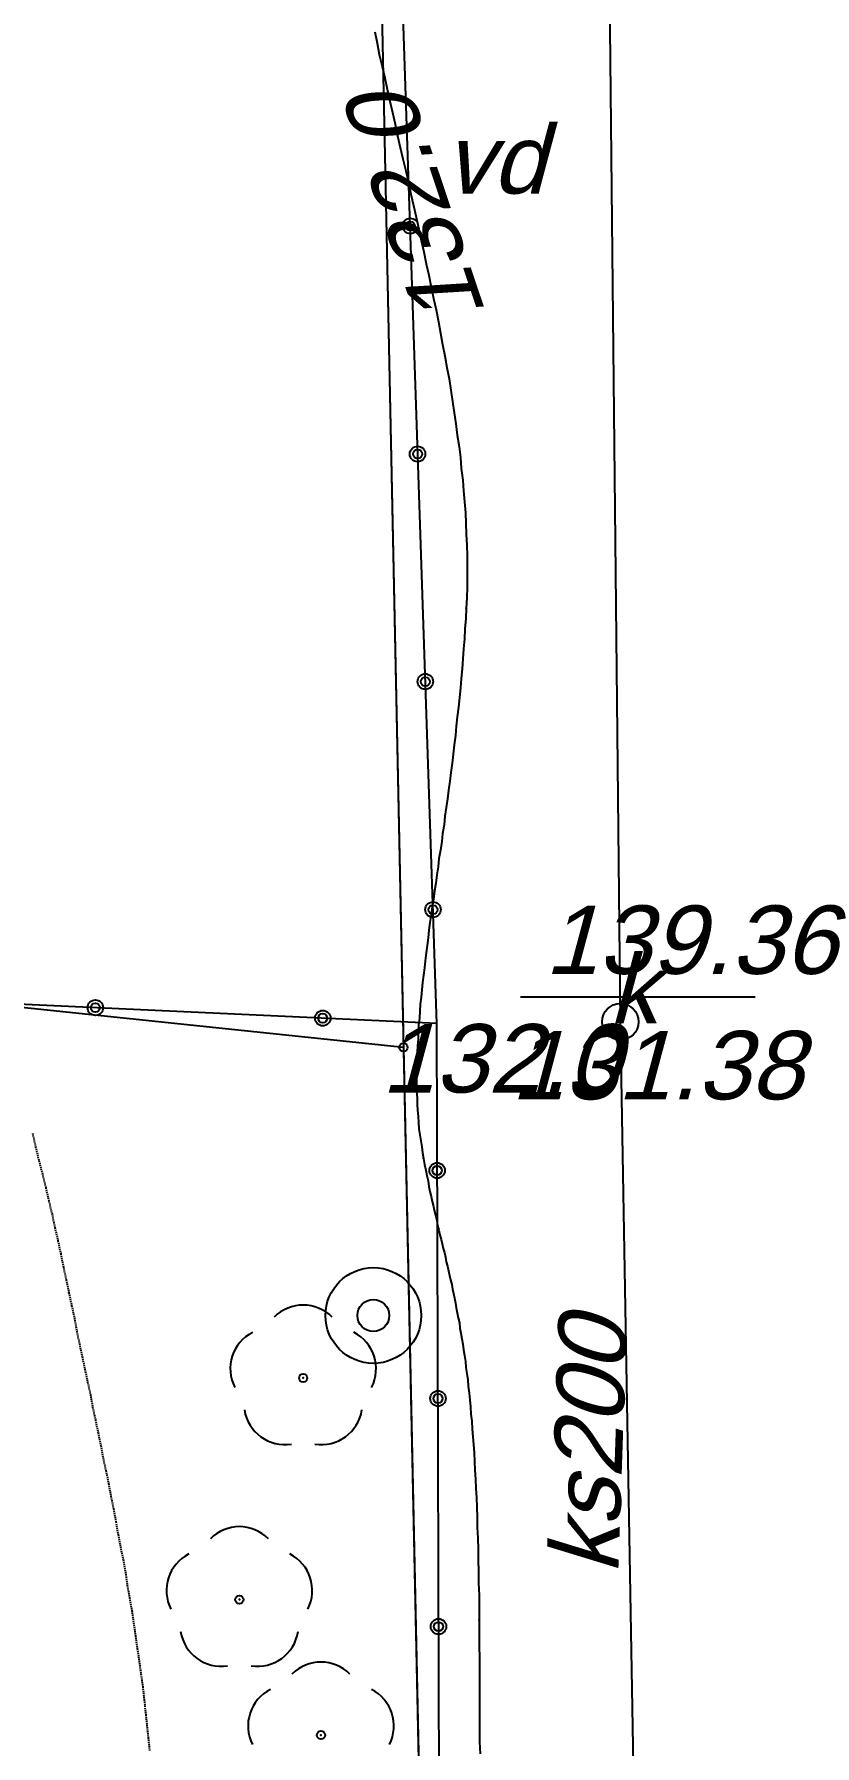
# Model space of a CAD drawing. Header units: millimetres. Extents: x -105266 to 178069, y 491 to 168574.
# Drawn here: x 23871 to 25584, y 99323 to 103076 of the extents above; entities that cross this region are included whole.
import ezdxf
from ezdxf.enums import TextEntityAlignment as Align

# ---------------------------------------------------------------- set-up
doc = ezdxf.new("R2010")
doc.units = ezdxf.units.MM
for name, pattern in [('1', [0]), ('BGT', [0]), ('GDE', [0]), ('GUZ', [1.4, 0.7, -0.7]), ('UPK', [0]), ('WRC', [0]), ('WRP', [4.5, 3, -1.5])]:
    doc.linetypes.add(name, pattern=pattern)
for name, color, linetype in [('DZIALKI', 7, 'GDE'), ('PUNKTY', 7, 'Continuous'), ('SZOPO_L_0', 171, '1'), ('SZZPZ_L_2', 90, '1'), ('UINOO_T_0', 8, 'Continuous'), ('UKKOA_T_2', 23, 'Continuous'), ('UKKOC_T_2', 14, 'Continuous'), ('UKKOO_T_2', 14, 'Continuous'), ('UKKPA_L_4', 14, '1'), ('UKKPOR_L_0', 14, 'UPK'), ('UWWPA_L_0', 5, '1'), ('UZYTKI', 90, 'GUZ'), ('WUKOS_T_4', 34, 'Continuous'), ('WUKPS_L_8', 34, '1'), ('WWROH_T_0', 23, 'Continuous'), ('WWRPH_L_0', 23, 'WRC'), ('WWRPH_L_1', 23, 'WRP')]:
    doc.layers.add(name, color=color, linetype=linetype)
doc.styles.get("Standard").update_dxf_attribs({"font": 'arial.ttf'})

# ---------------------------------------------------------------- blocks, each defined once
blk = doc.blocks.new('GRO')
at = {"linetype": 'Continuous'}
blk.add_circle((0, 0), 0.09, dxfattribs=at)

msp = doc.modelspace()

# ---------------------------------------------------------------- linework, layer by layer
at = {"layer": 'DZIALKI'}
for p, q in [((24627.92, 103392.63), (24680.92, 100854.63)), ((24680.92, 100854.63), (20440.92, 101295.63)), ((24680.92, 100854.63), (24733.92, 98347.63))]:
    msp.add_line(p, q, dxfattribs=at)
at = {"layer": 'SZOPO_L_0', "linetype": 'BGT'}
for p, q in [((24753.92, 100906.63), (24675.92, 103254.63)), ((24753.92, 100906.63), (23342.92, 100972.63)), ((24761.92, 98334.63), (24753.92, 100906.63))]:
    msp.add_line(p, q, dxfattribs=at)
for centre, radius in [((24695.92, 102655.63), 17), ((24695.92, 102655.63), 10), ((24711.92, 102155.63), 17), ((24711.92, 102155.63), 10), ((24728.92, 101656.63), 17), ((24728.92, 101656.63), 10), ((24745.92, 101156.63), 17), ((24745.92, 101156.63), 10), ((24004.92, 100941.63), 17), ((24004.92, 100941.63), 10), ((24503.92, 100918.63), 17), ((24503.92, 100918.63), 10), ((24754.92, 100584.63), 17), ((24754.92, 100584.63), 10), ((24756.92, 100084.63), 17), ((24756.92, 100084.63), 10), ((24757.92, 99584.63), 17), ((24757.92, 99584.63), 10)]:
    msp.add_circle(centre, radius, dxfattribs=at)
at = {"layer": 'SZZPZ_L_2', "linetype": '1'}
for centre in [(24460.92, 100129.63), (24320.92, 99643.63), (24499.92, 99346.63)]:
    msp.add_circle(centre, 9, dxfattribs=at)
for centre, start, end in [((24460.92, 100199.63), 45.00064, 134.99936), ((24390.92, 100149.63), 117.00064, 206.99936), ((24530.91, 100149.63), 333.00064, 62.99936), ((24420.92, 100073.63), 189.00064, 278.99936), ((24500.92, 100073.63), 261.00064, 350.99936), ((24320.92, 99713.63), 45.00064, 134.99936), ((24250.92, 99663.63), 117.00064, 206.99936), ((24390.91, 99663.63), 333.00064, 62.99936), ((24280.92, 99587.63), 189.00064, 278.99936), ((24360.92, 99587.63), 261.00064, 350.99936), ((24499.92, 99416.63), 45.00064, 134.99936), ((24429.92, 99366.63), 117.00064, 206.99936), ((24569.91, 99366.63), 333.00064, 62.99936)]:
    msp.add_arc(centre, 90, start, end, dxfattribs=at)
for p in [(24460.92, 100129.63), (24320.92, 99643.63), (24499.92, 99346.63)]:
    msp.add_point(p, dxfattribs=at)
at = {"layer": 'UKKOC_T_2', "linetype": 'Continuous'}
msp.add_line((24937.92, 100965.63), (25452.92, 100965.63), dxfattribs=at)
at = {"layer": 'UKKPA_L_4'}
msp.add_circle((25156.92, 100910.63), 40, dxfattribs=at)
msp.add_point((25156.92, 100910.63), dxfattribs=at)
at = {"layer": 'UKKPOR_L_0', "linetype": 'UPK'}
for p, q in [((25156.92, 100910.63), (25129.92, 103540.63)), ((25192.92, 98852.63), (25156.92, 100910.63))]:
    msp.add_line(p, q, dxfattribs=at)
at = {"layer": 'UWWPA_L_0', "linetype": '1'}
for radius in [105, 35]:
    msp.add_circle((24614.92, 100266.63), radius, dxfattribs=at)
at = {"layer": 'UZYTKI'}
for p, q in [((24627.92, 103392.63), (24680.92, 100854.63)), ((24680.92, 100854.63), (24733.92, 98347.63))]:
    msp.add_line(p, q, dxfattribs=at)
at = {"layer": 'WUKPS_L_8', "linetype": '1'}
msp.add_point((24709.92, 100834.63), dxfattribs=at)
at = {"layer": 'WWRPH_L_0', "linetype": 'WRC'}
for p, q in [((24617.92, 103081.63), (24622.92, 103056.63)), ((24622.92, 103056.63), (24627.92, 103031.63)), ((24627.92, 103031.63), (24633.92, 103005.63)), ((24633.92, 103005.63), (24639.92, 102980.63)), ((24639.92, 102980.63), (24644.92, 102955.63)), ((24644.92, 102955.63), (24650.92, 102929.63)), ((24650.92, 102929.63), (24656.92, 102904.63)), ((24656.92, 102904.63), (24662.92, 102878.63)), ((24662.92, 102878.63), (24667.92, 102853.63)), ((24667.92, 102853.63), (24673.92, 102827.63)), ((24673.92, 102827.63), (24679.92, 102802.63)), ((24679.92, 102802.63), (24685.92, 102776.63)), ((24685.92, 102776.63), (24691.92, 102751.63)), ((24691.92, 102751.63), (24696.92, 102725.63)), ((24696.92, 102725.63), (24702.92, 102700.63)), ((24702.92, 102700.63), (24708.92, 102674.63)), ((24708.92, 102674.63), (24714.92, 102648.63)), ((24714.92, 102648.63), (24719.92, 102623.63)), ((24719.92, 102623.63), (24725.92, 102598.63)), ((24725.92, 102598.63), (24730.92, 102572.63)), ((24730.92, 102572.63), (24736.92, 102547.63)), ((24736.92, 102547.63), (24741.92, 102521.63)), ((24741.92, 102521.63), (24746.92, 102496.63)), ((24746.92, 102496.63), (24752.92, 102471.63)), ((24752.92, 102471.63), (24757.92, 102445.63)), ((24757.92, 102445.63), (24761.92, 102420.63)), ((24761.92, 102420.63), (24766.92, 102395.63)), ((24766.92, 102395.63), (24771.92, 102370.63)), ((24771.92, 102370.63), (24775.92, 102345.63)), ((24775.92, 102345.63), (24780.92, 102320.63)), ((24780.92, 102320.63), (24784.92, 102295.63)), ((24784.92, 102295.63), (24788.92, 102270.63)), ((24788.92, 102270.63), (24791.92, 102245.63)), ((24791.92, 102245.63), (24795.92, 102221.63)), ((24795.92, 102221.63), (24798.92, 102196.63)), ((24798.92, 102196.63), (24802.92, 102171.63)), ((24802.92, 102171.63), (24805.92, 102147.63)), ((24805.92, 102147.63), (24807.92, 102123.63)), ((24807.92, 102123.63), (24810.92, 102098.63)), ((24810.92, 102098.63), (24812.92, 102074.63)), ((24812.92, 102074.63), (24814.92, 102050.63)), ((24814.92, 102050.63), (24816.92, 102026.63)), ((24816.92, 102026.63), (24817.92, 102003.63)), ((24817.92, 102003.63), (24818.92, 101979.63)), ((24818.92, 101979.63), (24819.92, 101955.63)), ((24819.92, 101955.63), (24820.92, 101932.63)), ((24820.92, 101932.63), (24820.92, 101909.63)), ((24820.92, 101909.63), (24820.92, 101886.63)), ((24820.92, 101863.63), (24819.92, 101840.63)), ((24820.92, 101886.63), (24820.92, 101863.63)), ((24818.92, 101817.63), (24817.92, 101794.63)), ((24819.92, 101840.63), (24818.92, 101817.63)), ((24817.92, 101794.63), (24815.92, 101772.63)), ((24814.92, 101750.63), (24812.92, 101728.63)), ((24815.92, 101772.63), (24814.92, 101750.63)), ((24810.92, 101706.63), (24809.92, 101684.63)), ((24812.92, 101728.63), (24810.92, 101706.63)), ((24809.92, 101684.63), (24807.92, 101663.63)), ((24805.92, 101642.63), (24803.92, 101621.63)), ((24807.92, 101663.63), (24805.92, 101642.63)), ((24801.92, 101600.63), (24798.92, 101579.63)), ((24803.92, 101621.63), (24801.92, 101600.63)), ((24796.92, 101558.63), (24794.92, 101538.63)), ((24798.92, 101579.63), (24796.92, 101558.63)), ((24791.92, 101517.63), (24789.92, 101497.63)), ((24794.92, 101538.63), (24791.92, 101517.63)), ((24787.92, 101477.63), (24784.92, 101457.63)), ((24789.92, 101497.63), (24787.92, 101477.63)), ((24784.92, 101457.63), (24782.92, 101438.63)), ((24779.92, 101418.63), (24777.92, 101399.63)), ((24782.92, 101438.63), (24779.92, 101418.63)), ((24774.92, 101380.63), (24771.92, 101361.63)), ((24777.92, 101399.63), (24774.92, 101380.63)), ((24769.92, 101342.63), (24766.92, 101323.63)), ((24771.92, 101361.63), (24769.92, 101342.63)), ((24764.92, 101305.63), (24761.92, 101286.63)), ((24766.92, 101323.63), (24764.92, 101305.63)), ((24758.92, 101268.63), (24756.92, 101250.63)), ((24761.92, 101286.63), (24758.92, 101268.63)), ((24753.92, 101232.63), (24751.92, 101214.63)), ((24756.92, 101250.63), (24753.92, 101232.63)), ((24746.92, 101179.63), (24743.92, 101162.63)), ((24748.92, 101197.63), (24746.92, 101179.63)), ((24751.92, 101214.63), (24748.92, 101197.63)), ((24741.92, 101145.63), (24738.92, 101128.63)), ((24743.92, 101162.63), (24741.92, 101145.63)), ((24736.92, 101111.63), (24734.92, 101094.63)), ((24738.92, 101128.63), (24736.92, 101111.63)), ((24732.92, 101077.63), (24730.92, 101061.63)), ((24734.92, 101094.63), (24732.92, 101077.63)), ((24726.92, 101028.63), (24724.92, 101012.63)), ((24728.92, 101044.63), (24726.92, 101028.63)), ((24730.92, 101061.63), (24728.92, 101044.63)), ((24722.92, 100996.63), (24720.92, 100980.63)), ((24724.92, 101012.63), (24722.92, 100996.63)), ((24719.92, 100964.63), (24717.92, 100949.63)), ((24720.92, 100980.63), (24719.92, 100964.63)), ((24715.92, 100918.63), (24713.92, 100903.63)), ((24716.92, 100933.63), (24715.92, 100918.63)), ((24717.92, 100949.63), (24716.92, 100933.63)), ((24713.92, 100903.63), (24712.92, 100888.63)), ((24712.92, 100888.63), (24712.92, 100873.63)), ((24711.92, 100858.63), (24710.92, 100843.63)), ((24710.92, 100843.63), (24710.92, 100828.63)), ((24712.92, 100873.63), (24711.92, 100858.63)), ((24710.92, 100828.63), (24709.92, 100814.63)), ((24709.92, 100814.63), (24709.92, 100800.63)), ((24709.92, 100800.63), (24709.92, 100785.63)), ((24709.92, 100785.63), (24709.92, 100771.63)), ((24709.92, 100771.63), (24709.92, 100757.63)), ((24709.92, 100757.63), (24710.92, 100743.63)), ((24710.92, 100743.63), (24710.92, 100729.63)), ((24710.92, 100729.63), (24711.92, 100716.63)), ((24711.92, 100716.63), (24712.92, 100702.63)), ((24712.92, 100702.63), (24713.92, 100689.63)), ((24713.92, 100689.63), (24714.92, 100675.63)), ((24714.92, 100675.63), (24716.92, 100662.63)), ((24716.92, 100662.63), (24718.92, 100649.63)), ((24718.92, 100649.63), (24720.92, 100636.63)), ((24720.92, 100636.63), (24722.92, 100623.63)), ((24722.92, 100623.63), (24724.92, 100610.63)), ((24724.92, 100610.63), (24726.92, 100597.63)), ((24726.92, 100597.63), (24729.92, 100585.63)), ((24729.92, 100585.63), (24731.92, 100573.63)), ((24731.92, 100573.63), (24734.92, 100561.63)), ((24734.92, 100561.63), (24736.92, 100549.63)), ((24736.92, 100549.63), (24738.92, 100538.63)), ((24738.92, 100538.63), (24741.92, 100527.63)), ((24741.92, 100527.63), (24743.92, 100516.63)), ((24743.92, 100516.63), (24746.92, 100505.63)), ((24746.92, 100505.63), (24748.92, 100494.63)), ((24748.92, 100494.63), (24751.92, 100484.63)), ((24751.92, 100484.63), (24753.92, 100474.63)), ((24753.92, 100474.63), (24755.92, 100463.63)), ((24755.92, 100463.63), (24758.92, 100453.63)), ((24758.92, 100453.63), (24760.92, 100443.63)), ((24760.92, 100443.63), (24763.92, 100433.63)), ((24763.92, 100433.63), (24765.92, 100423.63)), ((24765.92, 100423.63), (24767.92, 100413.63)), ((24767.92, 100413.63), (24770.92, 100404.63)), ((24770.92, 100404.63), (24772.92, 100394.63)), ((24772.92, 100394.63), (24774.92, 100384.63)), ((24774.92, 100384.63), (24777.92, 100374.63)), ((24777.92, 100374.63), (24779.92, 100364.63)), ((24779.92, 100364.63), (24781.92, 100354.63)), ((24781.92, 100354.63), (24783.92, 100344.63)), ((24783.92, 100344.63), (24786.92, 100334.63)), ((24786.92, 100334.63), (24788.92, 100324.63)), ((24788.92, 100324.63), (24790.92, 100314.63)), ((24790.92, 100314.63), (24792.92, 100304.63)), ((24792.92, 100304.63), (24794.92, 100293.63)), ((24794.92, 100293.63), (24796.92, 100283.63)), ((24796.92, 100283.63), (24798.92, 100272.63)), ((24798.92, 100272.63), (24800.92, 100261.63)), ((24800.92, 100261.63), (24803.92, 100250.63)), ((24803.92, 100250.63), (24804.92, 100238.63)), ((24804.92, 100238.63), (24806.92, 100227.63)), ((24806.92, 100227.63), (24808.92, 100215.63)), ((24808.92, 100215.63), (24810.92, 100203.63)), ((24810.92, 100203.63), (24812.92, 100191.63)), ((24812.92, 100191.63), (24814.92, 100178.63)), ((24814.92, 100178.63), (24816.92, 100165.63)), ((24816.92, 100165.63), (24817.92, 100152.63)), ((24817.92, 100152.63), (24819.92, 100139.63)), ((24819.92, 100139.63), (24821.92, 100125.63)), ((24821.92, 100125.63), (24822.92, 100111.63)), ((24822.92, 100111.63), (24824.92, 100096.63)), ((24824.92, 100096.63), (24826.92, 100081.63)), ((24826.92, 100081.63), (24827.92, 100066.63)), ((24827.92, 100066.63), (24828.92, 100050.63)), ((24828.92, 100050.63), (24830.92, 100034.63)), ((24830.92, 100034.63), (24831.92, 100017.63)), ((24831.92, 100017.63), (24832.92, 100000.63)), ((24832.92, 100000.63), (24834.92, 99983.63)), ((24834.92, 99983.63), (24835.92, 99965.63)), ((24835.92, 99965.63), (24836.92, 99946.63)), ((24836.92, 99946.63), (24837.92, 99927.63)), ((24837.92, 99927.63), (24838.92, 99907.63)), ((24838.92, 99907.63), (24839.92, 99887.63)), ((24839.92, 99887.63), (24840.92, 99867.63)), ((24840.92, 99867.63), (24841.92, 99845.63)), ((24841.92, 99845.63), (24842.92, 99824.63)), ((24842.92, 99824.63), (24842.92, 99801.63)), ((24842.92, 99801.63), (24843.92, 99778.63)), ((24843.92, 99778.63), (24844.92, 99754.63)), ((24844.92, 99754.63), (24844.92, 99730.63)), ((24844.92, 99730.63), (24845.92, 99705.63)), ((24845.92, 99705.63), (24845.92, 99679.63)), ((24845.92, 99679.63), (24846.92, 99653.63)), ((24846.92, 99653.63), (24846.92, 99626.63)), ((24846.92, 99626.63), (24846.92, 99598.63)), ((24846.92, 99598.63), (24846.92, 99570.63)), ((24846.92, 99570.63), (24846.92, 99542.63)), ((24846.92, 99542.63), (24847.92, 99515.63)), ((24847.92, 99515.63), (24847.92, 99488.63)), ((24847.92, 99488.63), (24847.92, 99461.63)), ((24847.92, 99461.63), (24847.92, 99434.63)), ((24847.92, 99434.63), (24847.92, 99408.63)), ((24847.92, 99408.63), (24847.92, 99382.63)), ((24847.92, 99382.63), (24847.92, 99356.63)), ((24847.92, 99356.63), (24847.92, 99331.63)), ((24847.92, 99331.63), (24848.92, 99305.63))]:
    msp.add_line(p, q, dxfattribs=at)
for p in [(24818.92, 101817.63), (24724.92, 100610.63), (24846.92, 99598.63)]:
    msp.add_point(p, dxfattribs=at)
at = {"layer": 'WWRPH_L_1', "linetype": 'WRP'}
for p, q in [((23866.92, 100666.63), (23873.92, 100636.63)), ((23873.92, 100636.63), (23880.92, 100606.63)), ((23880.92, 100606.63), (23888.92, 100576.63)), ((23888.92, 100576.63), (23895.92, 100547.63)), ((23895.92, 100547.63), (23902.92, 100517.63)), ((23902.92, 100517.63), (23909.92, 100488.63)), ((23909.92, 100488.63), (23915.92, 100459.63)), ((23915.92, 100459.63), (23922.92, 100430.63)), ((23922.92, 100430.63), (23928.92, 100401.63)), ((23928.92, 100401.63), (23934.92, 100372.63)), ((23934.92, 100372.63), (23940.92, 100344.63)), ((23940.92, 100344.63), (23946.92, 100316.63)), ((23946.92, 100316.63), (23952.92, 100288.63)), ((23952.92, 100288.63), (23958.92, 100260.63)), ((23958.92, 100260.63), (23963.92, 100232.63)), ((23963.92, 100232.63), (23969.92, 100204.63)), ((23969.92, 100204.63), (23975.92, 100176.63)), ((23975.92, 100176.63), (23981.92, 100148.63)), ((23981.92, 100148.63), (23987.92, 100120.63)), ((23987.92, 100120.63), (23993.92, 100093.63)), ((23993.92, 100093.63), (23998.92, 100065.63)), ((23998.92, 100065.63), (24004.92, 100037.63)), ((24004.92, 100037.63), (24010.92, 100009.63)), ((24010.92, 100009.63), (24016.92, 99981.63)), ((24016.92, 99981.63), (24021.92, 99953.63)), ((24021.92, 99953.63), (24027.92, 99926.63)), ((24027.92, 99926.63), (24033.92, 99898.63)), ((24033.92, 99898.63), (24038.92, 99870.63)), ((24038.92, 99870.63), (24044.92, 99842.63)), ((24044.92, 99842.63), (24049.92, 99814.63)), ((24049.92, 99814.63), (24054.92, 99786.63)), ((24054.92, 99786.63), (24059.92, 99759.63)), ((24059.92, 99759.63), (24065.92, 99731.63)), ((24065.92, 99731.63), (24070.92, 99703.63)), ((24070.92, 99703.63), (24074.92, 99675.63)), ((24074.92, 99675.63), (24079.92, 99647.63)), ((24079.92, 99647.63), (24084.92, 99619.63)), ((24084.92, 99619.63), (24088.92, 99592.63)), ((24088.92, 99592.63), (24092.92, 99564.63)), ((24092.92, 99564.63), (24096.92, 99536.63)), ((24096.92, 99536.63), (24100.92, 99508.63)), ((24100.92, 99508.63), (24104.92, 99480.63)), ((24104.92, 99480.63), (24108.92, 99452.63)), ((24108.92, 99452.63), (24111.92, 99424.63)), ((24111.92, 99424.63), (24114.92, 99396.63)), ((24114.92, 99396.63), (24117.92, 99368.63)), ((24117.92, 99368.63), (24120.92, 99340.63)), ((24120.92, 99340.63), (24123.92, 99312.63))]:
    msp.add_line(p, q, dxfattribs=at)
msp.add_point((23946.92, 100316.63), dxfattribs=at)

# ---------------------------------------------------------------- block references
at = {"layer": 'PUNKTY', "xscale": 100, "yscale": 100, "zscale": 100}
msp.add_blockref('GRO', (24680.92, 100854.63), dxfattribs=at)

# ---------------------------------------------------------------- texts
at = {"layer": 'UINOO_T_0', "oblique": 15}
msp.add_text('vd', height=150, dxfattribs=at).set_placement((24880.92, 102804.63), align=Align.MIDDLE)
at = {"layer": 'UKKOA_T_2', "oblique": 15}
msp.add_text('k', height=150, dxfattribs=at).set_placement((25183.92, 100986.63), align=Align.MIDDLE)
at = {"layer": 'UKKOC_T_2', "oblique": 15}
for s, p in [('139.36', (24990.92, 101165.63)), ('131.38', (24916.92, 100890.63))]:
    msp.add_text(s, height=150, dxfattribs=at).set_placement(p, align=Align.TOP_LEFT)
at = {"layer": 'UKKOO_T_2', "oblique": 15}
msp.add_text('ks200', height=150, rotation=88.02001, dxfattribs=at).set_placement((25083.92, 99980.63), align=Align.MIDDLE)
at = {"layer": 'WUKOS_T_4', "oblique": 15}
msp.add_text('132.0', height=150, dxfattribs=at).set_placement((24894.92, 100830.63), align=Align.MIDDLE)
at = {"layer": 'WWROH_T_0', "oblique": 15}
msp.add_text('132.0', height=150, rotation=108.53999, dxfattribs=at).set_placement((24707.92, 102688.63), align=Align.MIDDLE)

doc.saveas('drawing.dxf')
